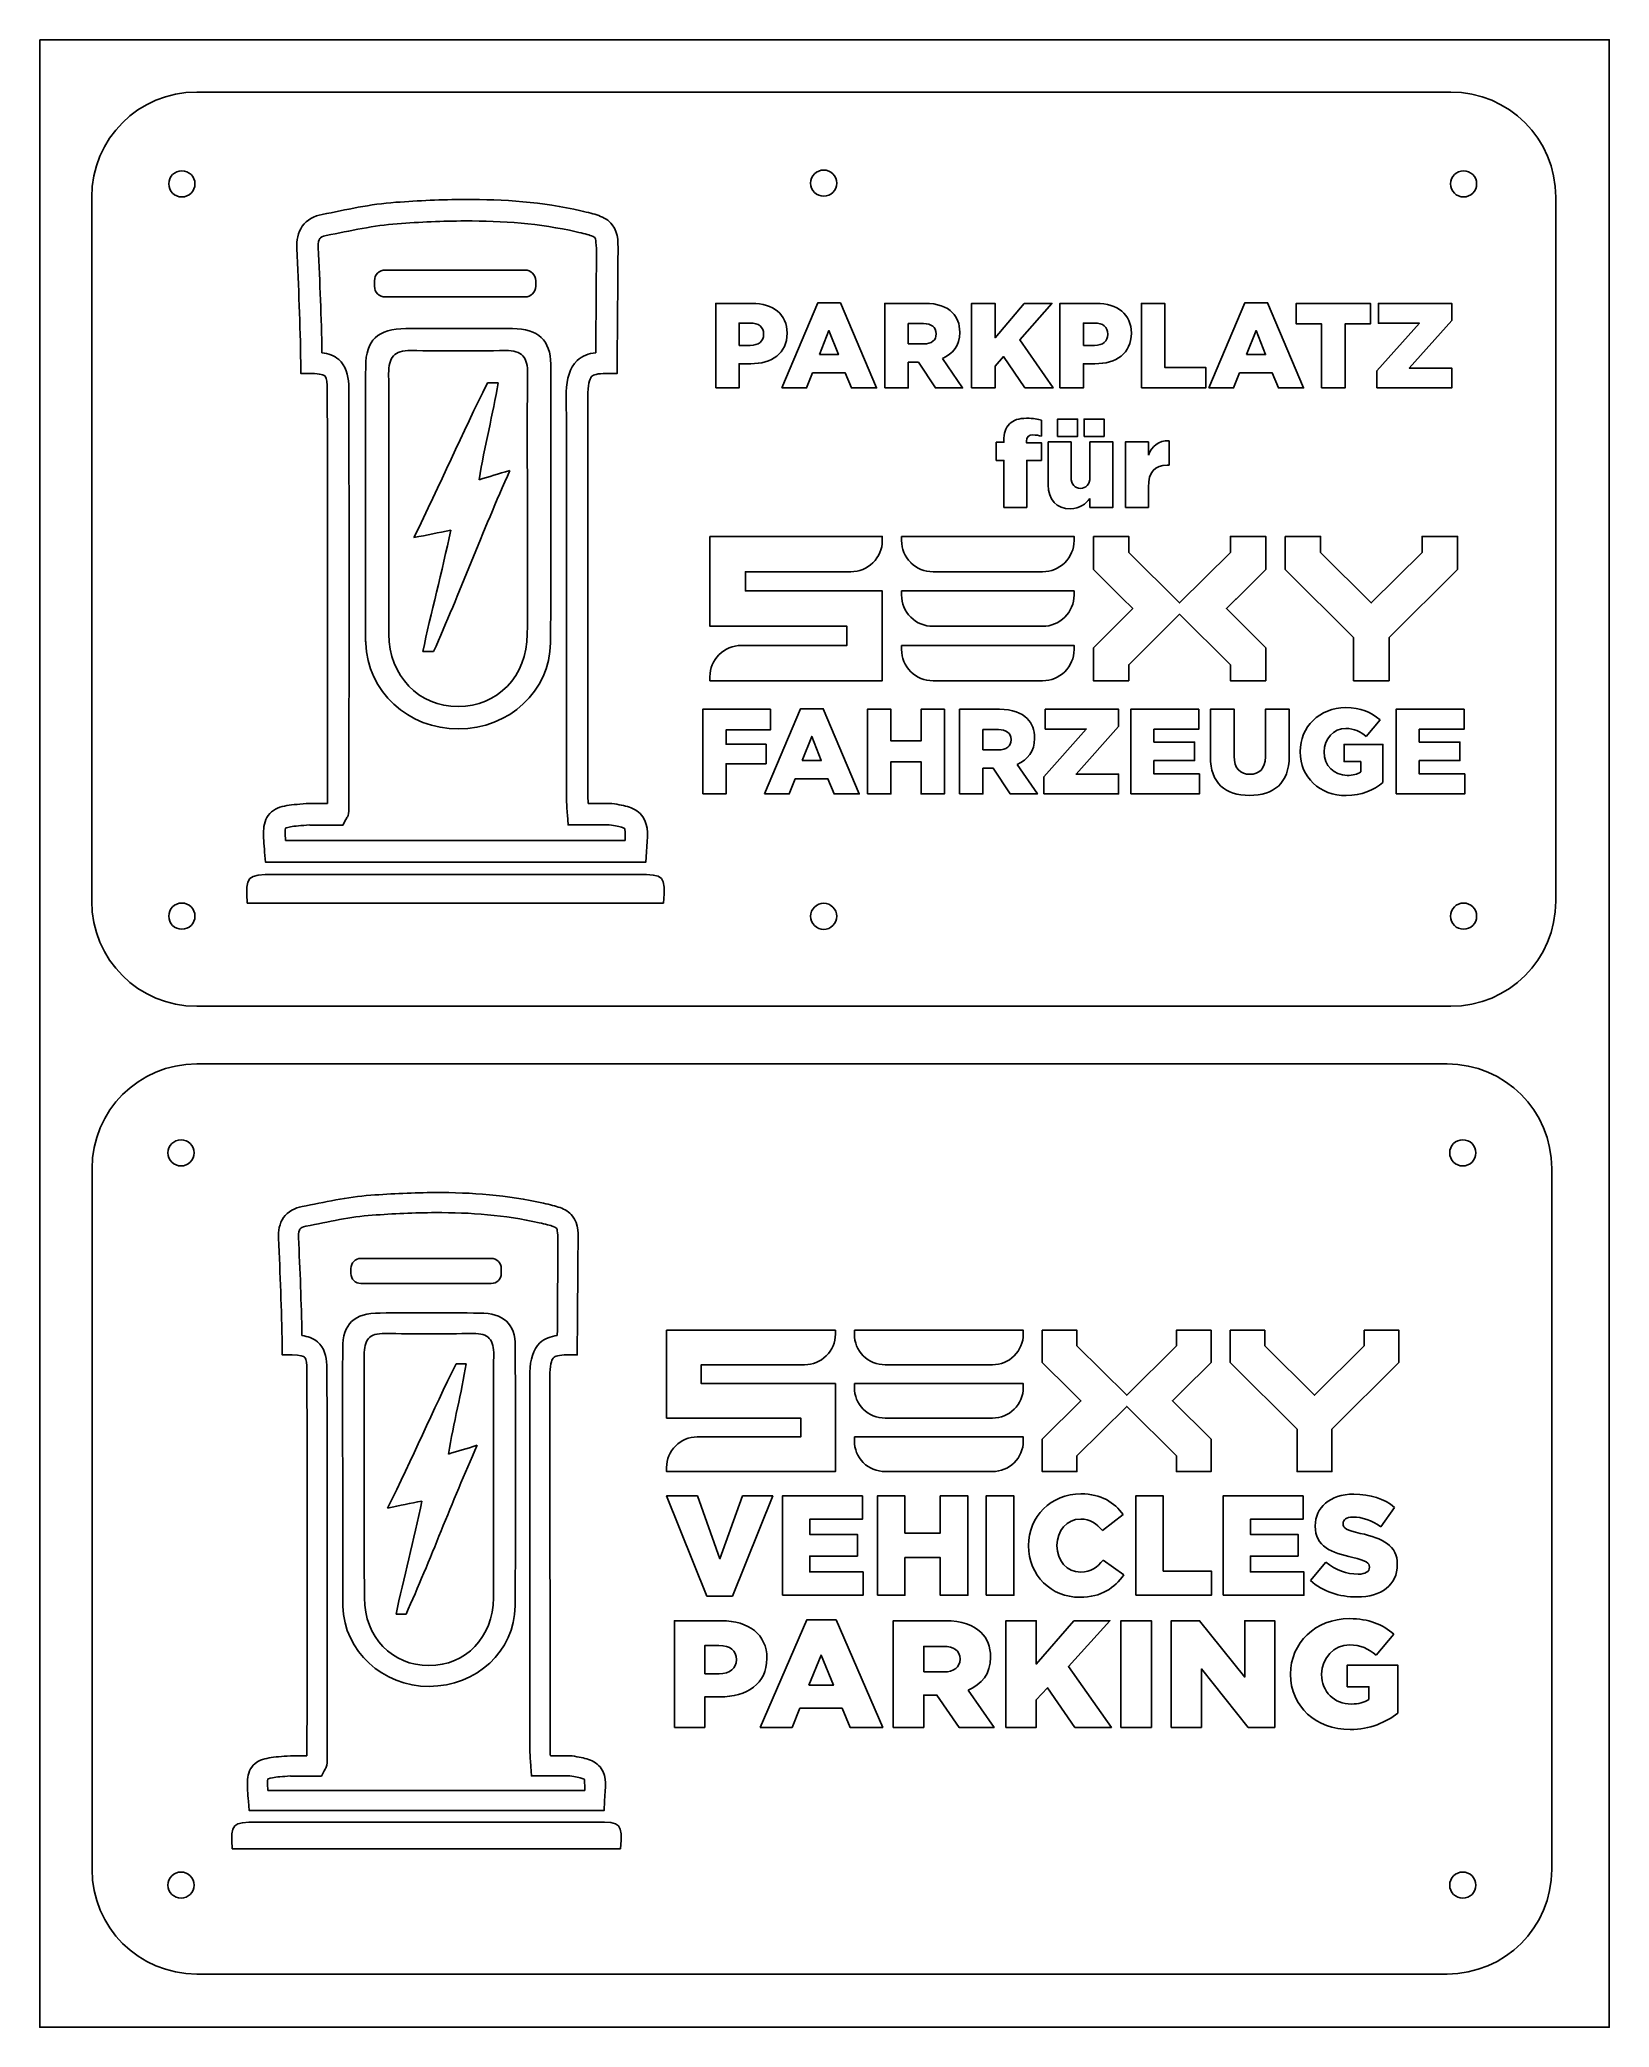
# Model space of a CAD drawing. Extents: x 0 to 300, y 0 to 380.
import ezdxf

# ---------------------------------------------------------------- set-up
doc = ezdxf.new("R2010")
doc.units = 0
doc.layers.add('Ebene_1', color=7, linetype='CONTINUOUS')

msp = doc.modelspace()

# ---------------------------------------------------------------- linework, layer by layer
at = {"layer": 'Ebene_1', "color": 7}
for points in [[(0, 379.99999), (300.00001, 379.99999), (300.00001, 0), (0, 0)], [(30.000052, 370.0007)], [(66.032741, 335.96219)], [(141.84867, 313.42732), (146.5623, 313.42732), (147.7176, 316.31557), (153.95622, 316.31557), (155.13463, 313.42732), (159.94067, 313.42732), (153.05509, 329.71705), (148.73426, 329.71705)], [(178.11752, 313.42732), (182.60008, 313.42732), (182.60008, 317.60951), (184.24061, 319.43488), (188.30726, 313.42732), (193.69096, 313.42732), (187.35992, 322.64662), (193.48301, 329.60152), (188.16863, 329.60152), (182.60008, 323.03942), (182.60008, 329.60152), (178.11752, 329.60152)], [(210.5652, 313.42732), (222.8807, 313.42732), (222.8807, 317.35534), (215.04777, 317.35534), (215.04777, 329.60152), (210.5652, 329.60152)], [(223.48687, 313.42732), (228.2005, 313.42732), (229.3558, 316.31557), (235.59442, 316.31557), (236.77282, 313.42732), (241.57887, 313.42732), (234.69328, 329.71705), (230.37246, 329.71705)], [(245.02347, 313.42732), (249.50603, 313.42732), (249.50603, 325.6735), (254.35829, 325.6735), (254.35829, 329.60152), (240.17121, 329.60152), (240.17121, 325.6735), (245.02347, 325.6735)], [(255.59193, 313.42732), (269.89455, 313.42732), (269.89455, 317.21671), (261.78434, 317.21671), (269.89455, 326.34358), (269.89455, 329.60152), (255.86921, 329.60152), (255.86921, 325.81214), (263.70214, 325.81214), (255.59193, 316.68527)], [(80.159815, 324.81007)], [(149.03464, 319.80458), (150.86002, 324.40267), (152.66228, 319.80458)], [(230.67284, 319.80458), (232.49821, 324.40267), (234.30048, 319.80458)], [(70.945409, 320.587782)], [(194.55599, 304.16105), (198.36848, 304.16105), (198.36848, 307.46521), (194.55599, 307.46521)], [(199.6162, 304.16105), (203.42869, 304.16105), (203.42869, 307.46521), (199.6162, 307.46521)], [(197.00523, 290.32056)], [(201.395592, 285.025401), (201.395592, 278.731441), (206.856953, 273.296744), (208.930517, 271.233315), (201.395592, 263.735188), (201.395592, 257.443221), (202.164912, 257.443221), (208.169208, 257.443221), (208.169208, 260.495502), (217.871862, 270.150761), (227.574505, 260.495502), (227.574505, 257.443221), (228.343825, 257.443221), (234.348132, 257.443221), (234.348132, 263.735188), (226.809196, 271.237302), (228.624309, 273.073455), (228.662365, 273.073455), (234.348121, 278.731441), (234.348121, 285.025401), (227.574495, 285.025401), (227.574495, 281.971126), (217.871851, 272.315868), (208.169198, 281.971126), (208.169198, 285.025401)], [(238.046468, 285.025401), (238.046468, 278.731441), (251.13493, 265.70691), (251.13493, 257.443221), (251.90425, 257.443221), (257.908557, 257.443221), (257.908557, 265.70691), (270.999008, 278.731441), (270.999008, 285.025401), (264.225392, 285.025401), (264.225392, 281.971126), (254.522738, 272.315868), (244.820095, 281.971126), (244.820095, 285.025401)], [(73.224134, 263.01948)], [(126.71225, 235.812441), (131.19482, 235.812441), (131.19482, 241.588942), (138.84291, 241.588942), (138.84291, 245.309008), (131.19482, 245.309008), (131.19482, 248.058622), (139.65162, 248.058622), (139.65162, 251.986642), (126.71225, 251.986642)], [(138.55083, 235.812441), (143.26446, 235.812441), (144.41976, 238.700692), (150.65838, 238.700692), (151.83678, 235.812441), (156.64283, 235.812441), (149.75724, 252.102172), (145.43642, 252.102172)], [(158.21223, 235.812441), (162.6948, 235.812441), (162.6948, 241.958638), (168.44819, 241.958638), (168.44819, 235.812441), (172.93075, 235.812441), (172.93075, 251.986642), (168.44819, 251.986642), (168.44819, 245.93287), (162.6948, 245.93287), (162.6948, 251.986642), (158.21223, 251.986642)], [(191.91162, 235.812441), (206.21423, 235.812441), (206.21423, 239.601826), (198.10403, 239.601826), (206.21423, 248.728696), (206.21423, 251.986642), (192.18889, 251.986642), (192.18889, 248.197258), (200.02182, 248.197258), (191.91162, 239.070388)], [(208.53097, 235.812441), (221.65517, 235.812441), (221.65517, 239.624932), (212.96732, 239.624932), (212.96732, 242.189698), (220.73093, 242.189698), (220.73093, 245.724916), (212.96732, 245.724916), (212.96732, 248.174152), (221.53964, 248.174152), (221.53964, 251.986642), (208.53097, 251.986642)], [(259.25586, 235.812441), (272.38007, 235.812441), (272.38007, 239.624932), (263.69222, 239.624932), (263.69222, 242.189698), (271.45583, 242.189698), (271.45583, 245.724916), (263.69222, 245.724916), (263.69222, 248.174152), (272.26454, 248.174152), (272.26454, 251.986642), (259.25586, 251.986642)], [(145.7368, 242.189698), (147.56217, 246.787792), (149.36444, 242.189698)], [(231.24345, 235.512063)], [(249.72391, 235.488957)], [(39.658871, 214.942146)], [(30, 184.17933)], [(61.39067, 146.99185)], [(74.566843, 136.590323)], [(191.61954, 133.27806), (191.61954, 127.11205), (196.96988, 121.78783), (199.00128, 119.76634), (191.61954, 112.42064), (191.61954, 106.25658), (192.37322, 106.25658), (198.25545, 106.25658), (198.25545, 109.24681), (207.76086, 118.7058), (217.26625, 109.24681), (217.26625, 106.25658), (218.01993, 106.25658), (223.90217, 106.25658), (223.90217, 112.42064), (216.5165, 119.77025), (218.29471, 121.56908), (218.33201, 121.56908), (223.90218, 127.11205), (223.90218, 133.27806), (217.26626, 133.27806), (217.26626, 130.28587), (207.76087, 120.82689), (198.25546, 130.28587), (198.25546, 133.27806)], [(227.52532, 133.27806), (227.52532, 127.11205), (240.3477, 114.35228), (240.3477, 106.25658), (241.10138, 106.25658), (246.98362, 106.25658), (246.98362, 114.35228), (259.80795, 127.11205), (259.80795, 133.27806), (253.17204, 133.27806), (253.17204, 130.28587), (243.66664, 120.82689), (234.16124, 130.28587), (234.16124, 133.27806)], [(65.972934, 132.652364)], [(127.52108, 82.45192), (132.40966, 82.45192), (140.12278, 101.59891), (134.33794, 101.59891), (130.01969, 89.56754), (125.70143, 101.59891), (119.80796, 101.59891)], [(141.96322, 82.58772), (157.38944, 82.58772), (157.38944, 87.06893), (147.17771, 87.06893), (147.17771, 90.08356), (156.30307, 90.08356), (156.30307, 94.23886), (147.17771, 94.23886), (147.17771, 97.1177), (157.25364, 97.1177), (157.25364, 101.59891), (141.96322, 101.59891)], [(160.10447, 82.58772), (165.37328, 82.58772), (165.37328, 89.81197), (172.13583, 89.81197), (172.13583, 82.58772), (177.40464, 82.58772), (177.40464, 101.59891), (172.13583, 101.59891), (172.13583, 94.48329), (165.37328, 94.48329), (165.37328, 101.59891), (160.10447, 101.59891)], [(180.90049, 82.58772), (186.19647, 82.58772), (186.19647, 101.59891), (180.90049, 101.59891)], [(209.48899, 82.58772), (223.96465, 82.58772), (223.96465, 87.20472), (214.75781, 87.20472), (214.75781, 101.59891), (209.48899, 101.59891)], [(226.19804, 82.58772), (241.62426, 82.58772), (241.62426, 87.06893), (231.41254, 87.06893), (231.41254, 90.08356), (240.53791, 90.08356), (240.53791, 94.23886), (231.41254, 94.23886), (231.41254, 97.1177), (241.48847, 97.1177), (241.48847, 101.59891), (226.19804, 101.59891)], [(198.80284, 82.2075)], [(251.80797, 82.2618)], [(68.09821, 78.960713)], [(137.685726, 57.33754), (143.791377, 57.33754), (145.287862, 60.977498), (153.368881, 60.977498), (154.895303, 57.33754), (161.120675, 57.33754), (152.20163, 77.866995), (146.604771, 77.866995)], [(184.66553, 57.33754), (190.471893, 57.33754), (190.471893, 62.608206), (192.5969, 64.908674), (197.864525, 57.33754), (204.838149, 57.33754), (196.637409, 68.956331), (204.568779, 77.721396), (197.684949, 77.721396), (190.471893, 69.451364), (190.471893, 77.721396), (184.66553, 77.721396)], [(206.647952, 57.33754), (212.484243, 57.33754), (212.484243, 77.721396), (206.647952, 77.721396)], [(216.290461, 57.33754), (222.036969, 57.33754), (222.036969, 68.519534), (230.985951, 57.33754), (236.074, 57.33754), (236.074, 77.721396), (230.327492, 77.721396), (230.327492, 66.947062), (221.707744, 77.721396), (216.290461, 77.721396)], [(146.993861, 65.374589), (149.358309, 71.169436), (151.692819, 65.374589)], [(250.474857, 56.92987)], [(36.792634, 34.121645)]]:
    msp.add_lwpolyline(points, close=True, dxfattribs=at)
for points in [[(30.000052, 370.0007), (269.7107, 370.0007)], [(9.940582, 215.296725), (9.940582, 349.90928)], [(289.77018, 349.90928), (289.77018, 215.296725)], [(81.277768, 349.4674), (81.277692, 349.46652)], [(81.296179, 345.35719), (81.296082, 345.35733)], [(66.032741, 335.96219), (92.744182, 335.96219)], [(63.978016, 332.8801), (63.978016, 333.90746)], [(92.744182, 330.82537), (66.032741, 330.82537)], [(94.798908, 333.90746), (94.798908, 332.8801)], [(136.12958, 329.6015), (129.19778, 329.6015), (129.19778, 313.42732)], [(169.15815, 329.60151), (161.51007, 329.60151), (161.51008, 313.42732)], [(201.92753, 329.6015), (194.99573, 329.6015), (194.99573, 313.42732)], [(133.68034, 321.56063), (133.68034, 325.83524), (135.78299, 325.83524)], [(138.37086, 323.70949), (138.37086, 323.66329)], [(142.85342, 323.87123), (142.85342, 323.91743)], [(165.99264, 321.83791), (165.99264, 325.71971), (168.9271, 325.71971)], [(171.35323, 323.80192), (171.35323, 323.75572)], [(175.85889, 324.03298), (175.85889, 324.07918)], [(199.47829, 321.56063), (199.47829, 325.83524), (201.58094, 325.83524)], [(204.16881, 323.70949), (204.16881, 323.66329)], [(208.65138, 323.87123), (208.65138, 323.91743)], [(135.80609, 321.56064), (133.68034, 321.56063)], [(168.95021, 321.83793), (165.99264, 321.83791)], [(201.60405, 321.56064), (199.47829, 321.56063)], [(49.887803, 318.21589), (49.913203, 316.18715), (51.942433, 316.18715)], [(108.31131, 316.18757), (110.35696, 316.18157), (110.37236, 318.22769)], [(129.19778, 313.42732), (133.68034, 313.42732), (133.68034, 318.04852), (135.89852, 318.04852)], [(161.51008, 313.42732), (165.99264, 313.42732), (165.99264, 318.32579), (167.91044, 318.32579), (167.95664, 318.32579), (171.21459, 313.42732), (176.39033, 313.42732), (172.53163, 319.06519)], [(194.99573, 313.42732), (199.47829, 313.42732), (199.47829, 318.04852), (201.69647, 318.04852)], [(59.050861, 314.00162), (59.050861, 314.04042), (59.048761, 314.07922)], [(100.64885, 312.67131), (100.64685, 312.62301), (100.64685, 312.57471)], [(191.47603, 304.18416), (191.47603, 307.28036)], [(184.29007, 303.30613), (184.29007, 303.02886), (182.83439, 303.02886), (182.83439, 299.58607), (184.29007, 299.58607), (184.29007, 290.59783)], [(184.29007, 290.59783), (188.6571, 290.59783), (188.6571, 299.58607), (191.45293, 299.58607), (191.45293, 302.95954), (188.58778, 302.95954), (188.58778, 303.25992)], [(197.14386, 296.32812), (197.14386, 303.09818), (192.75372, 303.09818), (192.75372, 294.91865)], [(200.7484, 292.30768), (200.7484, 290.59783), (205.13854, 290.59783), (205.13854, 303.09818), (200.7484, 303.09818), (200.7484, 296.32812)], [(211.90318, 300.57962), (211.90318, 303.09818), (207.51304, 303.09818), (207.51304, 290.59783)], [(215.48461, 298.68493), (215.85431, 298.68493), (215.85431, 303.30613)], [(207.51304, 290.59783), (211.90318, 290.59783), (211.90318, 294.47964)], [(128.093818, 285.025401), (128.093818, 267.864041), (154.272731, 267.864041), (154.272731, 264.18376), (134.100125, 264.18376)], [(161.048358, 284.259838), (161.048358, 285.025401), (128.093818, 285.025401)], [(197.69744, 284.259852), (197.69744, 285.025414), (164.744705, 285.025401)], [(164.744705, 285.025401), (164.744705, 284.259838)], [(128.093818, 258.208783), (128.093818, 257.443221), (128.863138, 257.443221), (161.048358, 257.443221), (161.048358, 274.60458), (134.869445, 274.60458), (134.869445, 278.282869), (155.042051, 278.282869)], [(166.475675, 280.021334), (166.479778, 280.017353), (166.483881, 280.013372)], [(170.749196, 278.282883), (191.693133, 278.282883)], [(164.744705, 274.60458), (164.744705, 273.839018)], [(197.69744, 273.838976), (197.69744, 274.604538), (164.744705, 274.60458)], [(166.475675, 269.600513), (166.479778, 269.596532), (166.483881, 269.59449)], [(170.749196, 267.864), (191.693133, 267.864)], [(164.744705, 264.18376), (164.744705, 263.418197)], [(197.69744, 263.418156), (197.69744, 264.183718), (164.744705, 264.18376)], [(166.475675, 259.179692), (166.479778, 259.177651), (166.483881, 259.17367)], [(170.749196, 257.443179), (191.693133, 257.443179)], [(183.46059, 251.98664), (175.8125, 251.98664), (175.81251, 235.812441)], [(228.30898, 242.998408), (228.30898, 251.986642), (223.7571, 251.986642), (223.7571, 242.905984)], [(238.82221, 243.021514), (238.82221, 251.986642), (234.27033, 251.986642), (234.27033, 242.882878)], [(180.29507, 244.223026), (180.29507, 248.104834), (183.22954, 248.104834)], [(253.55951, 246.78779), (256.19359, 249.953312)], [(183.25264, 244.223028), (180.29507, 244.223026)], [(185.65567, 246.187036), (185.65567, 246.140826)], [(190.16133, 246.418096), (190.16133, 246.464306)], [(240.92053, 243.89954), (240.92053, 243.85333)], [(245.51862, 243.830224), (245.51862, 243.876434)], [(256.74814, 237.984406), (256.74814, 245.262796), (249.30801, 245.262796), (249.30801, 241.981744), (252.49663, 241.981744), (252.49663, 240.017734)], [(175.81251, 235.812441), (180.29507, 235.812441), (180.29507, 240.710914), (182.21287, 240.710914), (182.25907, 240.710914), (185.51702, 235.812441), (190.69276, 235.812441), (186.83406, 241.450306)], [(54.972322, 233.997905), (51.670843, 233.997905), (51.601243, 233.993905)], [(100.67715, 235.100925), (100.67715, 235.100405)], [(100.86168, 231.820315), (100.97707, 229.888555), (105.99445, 229.888555), (106.09285, 229.888555), (108.84027, 229.888555)], [(109.35073, 233.974505), (109.19456, 233.998305), (106.09301, 233.998305), (105.99461, 233.998305), (104.85118, 233.998305)], [(51.602851, 229.866675), (51.602851, 229.838875), (53.657452, 229.838345)], [(56.693331, 229.838345), (57.933253, 229.838345), (58.511183, 230.935025)], [(42.975033, 224.677345), (43.127224, 222.787885), (115.86713, 222.787885), (115.98152, 224.721615)], [(111.90703, 226.896445), (46.971841, 226.896445)], [(269.7107, 195.205315), (30.000052, 195.205315)], [(30, 184.17933), (268.99996, 184.17933)], [(10, 30.1793), (10, 164.17933)], [(289, 164.17933), (289, 30.1793)], [(75.60915, 159.58695), (75.60902, 159.5868)], [(75.62603, 155.75429), (75.62622, 155.75434)], [(59.47432, 144.11731), (59.47432, 145.07549)], [(61.39067, 146.99185), (86.30332, 146.99185)], [(88.21968, 145.07549), (88.21968, 144.11731)], [(86.30332, 142.20096), (61.39067, 142.20096)], [(119.80796, 133.27806), (119.80796, 116.46556), (145.45466, 116.46556), (145.45466, 112.86009), (125.69216, 112.86009)], [(152.09255, 132.52806), (152.09255, 133.27806), (119.80796, 133.27806)], [(155.71375, 133.27806), (155.71375, 132.52806)], [(187.99653, 132.52787), (187.99653, 133.27787), (155.71375, 133.27806)], [(46.33298, 130.44065), (46.35668, 128.54853), (48.24925, 128.54853)], [(100.82217, 128.54864), (102.73006, 128.54264), (102.74446, 130.45099)], [(54.87879, 126.51023), (54.87879, 126.54643), (54.87679, 126.58263)], [(119.80796, 107.00658), (119.80796, 106.25658), (120.56164, 106.25658), (152.09255, 106.25658), (152.09255, 123.06908), (126.44584, 123.06908), (126.44584, 126.67259), (146.20834, 126.67259)], [(157.40953, 128.37572), (157.41353, 128.37172), (157.41753, 128.36772)], [(161.59613, 126.67241), (182.11429, 126.67241)], [(93.67575, 125.26945), (93.67375, 125.22445), (93.67375, 125.17945)], [(155.71375, 123.06908), (155.71375, 122.31908)], [(187.99653, 122.31894), (187.99653, 123.06894), (155.71375, 123.06908)], [(157.40953, 118.16673), (157.41353, 118.16273), (157.41753, 118.16073)], [(161.59613, 116.46542), (182.11429, 116.46542)], [(155.71375, 112.86009), (155.71375, 112.11009)], [(187.99653, 112.10995), (187.99653, 112.85995), (155.71375, 112.86009)], [(157.40953, 107.95775), (157.41353, 107.95575), (157.41753, 107.95175)], [(161.59613, 106.25644), (182.11429, 106.25644)], [(256.3435, 95.67824), (258.97791, 99.399)], [(203.12109, 94.94497), (207.08628, 98.01392)], [(243.79612, 95.84119), (243.79612, 95.78689)], [(249.11925, 96.27575), (249.11925, 96.33005)], [(188.9985, 92.09329), (188.9985, 92.03899)], [(194.43027, 92.09331), (194.43027, 92.14761)], [(207.22208, 86.49859), (203.25689, 89.32311)], [(245.83303, 88.91572), (242.89988, 85.41223)], [(254.1708, 87.9923), (254.1708, 87.938)], [(259.49393, 88.45403), (259.49393, 88.50833)], [(130.277655, 77.721356), (121.298745, 77.721356), (121.298745, 57.33754)], [(173.060244, 77.721356), (163.153516, 77.721356), (163.153556, 57.33754)], [(127.105109, 67.587704), (127.105109, 72.974871), (129.828709, 72.974871)], [(168.95992, 67.937137), (168.95992, 72.829271), (172.760988, 72.829271)], [(255.443185, 71.169396), (258.855172, 75.158818)], [(133.180831, 70.295841), (133.180831, 70.237645)], [(138.987195, 70.499686), (138.987195, 70.557882)], [(175.903606, 70.412322), (175.903606, 70.354126)], [(181.739857, 70.703521), (181.739857, 70.761717)], [(259.573487, 60.074786), (259.573487, 69.247529), (249.936128, 69.247529), (249.936128, 65.112519), (254.066421, 65.112519), (254.066421, 62.637334)], [(129.858637, 67.587743), (127.105109, 67.587704)], [(172.790925, 67.937177), (168.95992, 67.937137)], [(239.071643, 67.529419), (239.071643, 67.471222)], [(245.027656, 67.442104), (245.027656, 67.500301)], [(121.298745, 57.33754), (127.105109, 57.33754), (127.105109, 63.161485), (129.978358, 63.161485)], [(163.153556, 57.33754), (168.95992, 57.33754), (168.95992, 63.510928), (171.444089, 63.510928), (171.503904, 63.510928), (175.723989, 57.33754), (182.428244, 57.33754), (177.429988, 64.442759)], [(51.07511, 51.89404), (47.99597, 51.89404), (47.93107, 51.89004)], [(93.70205, 52.92288), (93.70205, 52.92241)], [(93.87414, 49.8632), (93.98176, 48.06154), (98.66125, 48.06154), (98.75305, 48.06154), (101.31545, 48.06154)], [(101.79161, 51.87195), (101.64595, 51.89415), (98.75327, 51.89415), (98.66147, 51.89415), (97.59504, 51.89415)], [(47.93235, 48.04113), (47.93235, 48.01513), (49.84859, 48.01465)], [(52.68003, 48.01465), (53.83645, 48.01465), (54.37547, 49.03747)], [(39.88576, 43.2009), (40.0277, 41.4386), (107.86919, 41.4386), (107.97588, 43.2422)], [(104.17566, 45.27092), (43.61323, 45.27092)], [(268.99996, 10.1793), (30, 10.1793)]]:
    msp.add_lwpolyline(points, dxfattribs=at)
for points in [[(9.940582, 349.90928), (9.940582, 361.03992), (18.887112, 370.0007), (30.000052, 370.0007)], [(269.7107, 370.0007), (280.82364, 370.0007), (289.77018, 361.03992), (289.77018, 349.90928)], [(24.658998, 352.442), (24.658998, 353.822712), (25.778286, 354.942), (27.158998, 354.942)], [(27.158998, 354.942), (27.822039, 354.942), (28.457924, 354.678608), (28.926765, 354.209767)], [(28.926765, 354.209767), (29.395606, 353.740926), (29.658998, 353.105041), (29.658998, 352.442)], [(147.35538, 352.58785), (147.35538, 353.250891), (147.618772, 353.886776), (148.087613, 354.355617)], [(148.087613, 354.355617), (148.556454, 354.824458), (149.192339, 355.08785), (149.85538, 355.08785)], [(149.85538, 355.08785), (150.518421, 355.08785), (151.154306, 354.824458), (151.623147, 354.355617)], [(151.623147, 354.355617), (152.091988, 353.886776), (152.35538, 353.250891), (152.35538, 352.58785)], [(269.659002, 352.442), (269.659002, 353.105041), (269.922394, 353.740926), (270.391235, 354.209767)], [(270.391235, 354.209767), (270.860076, 354.678608), (271.495961, 354.942), (272.159002, 354.942)], [(272.159002, 354.942), (272.822043, 354.942), (273.457928, 354.678608), (273.926769, 354.209767)], [(273.926769, 354.209767), (274.39561, 353.740926), (274.659002, 353.105041), (274.659002, 352.442)], [(25.391231, 350.674233), (24.92239, 351.143074), (24.658998, 351.778959), (24.658998, 352.442)], [(27.158998, 349.942), (26.495957, 349.942), (25.860072, 350.205392), (25.391231, 350.674233)], [(28.926765, 350.674233), (28.457924, 350.205392), (27.822039, 349.942), (27.158998, 349.942)], [(29.658998, 352.442), (29.658998, 351.778959), (29.395606, 351.143074), (28.926765, 350.674233)], [(148.087613, 350.820083), (147.618772, 351.288924), (147.35538, 351.924809), (147.35538, 352.58785)], [(149.85538, 350.08785), (149.192339, 350.08785), (148.556454, 350.351242), (148.087613, 350.820083)], [(151.623147, 350.820083), (151.154306, 350.351242), (150.518421, 350.08785), (149.85538, 350.08785)], [(152.35538, 352.58785), (152.35538, 351.924809), (152.091988, 351.288924), (151.623147, 350.820083)], [(270.391235, 350.674233), (269.922394, 351.143074), (269.659002, 351.778959), (269.659002, 352.442)], [(272.159002, 349.942), (271.495961, 349.942), (270.860076, 350.205392), (270.391235, 350.674233)], [(273.926769, 350.674233), (273.457928, 350.205392), (272.822043, 349.942), (272.159002, 349.942)], [(274.659002, 352.442), (274.659002, 351.778959), (274.39561, 351.143074), (273.926769, 350.674233)], [(53.988543, 346.60769), (52.468541, 346.32043), (51.056614, 345.57541), (50.187222, 344.34669)], [(68.044433, 348.92142), (63.178994, 348.58658), (58.511643, 347.46251), (53.988543, 346.60769)], [(81.277692, 349.46652), (76.850792, 349.44642), (72.436481, 349.22366), (68.044433, 348.92142)], [(103.45405, 347.29096), (96.071397, 348.97134), (88.656047, 349.50105), (81.277768, 349.4674)], [(106.85302, 346.37632), (105.89398, 346.7298), (104.82193, 346.97961), (103.45405, 347.29096)], [(109.40698, 344.64349), (108.74345, 345.50764), (107.81205, 346.02283), (106.85302, 346.37632)], [(50.187222, 344.34669), (49.317822, 343.11798), (49.066182, 341.62495), (49.135302, 340.09029)], [(53.54199, 341.97316), (53.71049, 342.2113), (53.945869, 342.41723), (54.75157, 342.56949)], [(54.75157, 342.56949), (59.404469, 343.44883), (63.9192, 344.51823), (68.326521, 344.82153)], [(68.326521, 344.82153), (72.66827, 345.12032), (76.994901, 345.33759), (81.296179, 345.35719)], [(81.296082, 345.35733), (88.464771, 345.39003), (95.557862, 344.87296), (102.54182, 343.28333)], [(102.54182, 343.28333), (103.88136, 342.97844), (104.85136, 342.73322), (105.43148, 342.5194)], [(105.43148, 342.5194), (106.01159, 342.30557), (106.11601, 342.18117), (106.14767, 342.1399)], [(106.14767, 342.1399), (106.21107, 342.0574), (106.43106, 341.05187), (106.41128, 338.32118)], [(110.52056, 338.2922), (110.54046, 341.04664), (110.734, 342.91523), (109.40698, 344.64349)], [(49.135302, 340.09029), (49.464573, 332.78004), (49.795993, 325.48596), (49.887803, 318.21589)], [(53.24059, 340.27467), (53.19689, 341.24499), (53.373491, 341.73501), (53.54199, 341.97316)], [(53.94734, 320.15596), (53.826219, 326.88208), (53.541599, 333.59175), (53.24059, 340.27467)], [(106.41128, 338.32118), (106.36758, 332.26837), (106.32148, 326.2151), (106.27649, 320.16155)], [(110.37236, 318.22769), (110.42176, 324.91551), (110.47236, 331.60352), (110.52056, 338.2922)], [(63.978016, 333.90746), (63.978016, 335.04578), (64.894423, 335.96219), (66.032741, 335.96219)], [(92.744182, 335.96219), (93.8825, 335.96219), (94.798908, 335.04578), (94.798908, 333.90746)], [(66.032741, 330.82537), (64.894423, 330.82537), (63.978016, 331.74178), (63.978016, 332.8801)], [(94.798908, 332.8801), (94.798908, 331.74178), (93.8825, 330.82537), (92.744182, 330.82537)], [(142.85342, 323.91743), (142.85342, 327.49886), (140.21934, 329.6015), (136.12958, 329.6015)], [(174.42632, 327.84546), (173.34034, 328.95454), (171.63049, 329.60151), (169.15815, 329.60151)], [(175.85889, 324.07918), (175.85889, 325.67349), (175.37367, 326.92122), (174.42632, 327.84546)], [(208.65138, 323.91743), (208.65138, 327.49886), (206.01729, 329.6015), (201.92753, 329.6015)], [(69.960587, 324.773969), (64.604288, 324.739521), (62.321825, 322.587288), (62.299647, 317.537749)], [(80.159777, 324.81007), (76.759979, 324.809526), (73.360211, 324.795799), (69.960587, 324.773969)], [(90.359008, 324.768127), (86.959523, 324.798115), (83.559611, 324.810605), (80.159815, 324.81007)], [(97.662651, 317.969907), (97.651289, 322.558741), (95.27624, 324.724739), (90.359008, 324.768127)], [(135.78299, 325.83524), (137.40041, 325.83524), (138.37086, 325.09585), (138.37086, 323.70949)], [(138.37086, 323.66329), (138.37086, 322.39246), (137.40041, 321.56064), (135.80609, 321.56064)], [(135.89852, 318.04852), (139.91896, 318.04852), (142.85342, 320.05874), (142.85342, 323.87123)], [(168.9271, 325.71971), (170.42899, 325.71971), (171.35323, 325.07275), (171.35323, 323.80192)], [(171.35323, 323.75572), (171.35323, 322.57732), (170.4752, 321.83793), (168.95021, 321.83793)], [(172.53163, 319.06519), (174.54185, 319.92011), (175.85889, 321.56063), (175.85889, 324.03298)], [(201.58094, 325.83524), (203.19836, 325.83524), (204.16881, 325.09585), (204.16881, 323.70949)], [(204.16881, 323.66329), (204.16881, 322.39246), (203.19836, 321.56064), (201.60405, 321.56064)], [(201.69647, 318.04852), (205.71691, 318.04852), (208.65138, 320.05874), (208.65138, 323.87123)], [(57.145359, 318.86132), (56.241, 319.63372), (55.156708, 319.98824), (53.94734, 320.15596)], [(66.687559, 316.120757), (66.680138, 317.68695), (66.945143, 318.818265), (67.595936, 319.544557)], [(67.595936, 319.544557), (68.246728, 320.270848), (69.301235, 320.622132), (70.945409, 320.587782)], [(70.945414, 320.587793), (76.954612, 320.462214), (82.970302, 320.463733), (88.979682, 320.587249)], [(88.979682, 320.587249), (90.620948, 320.620974), (91.684758, 320.270299), (92.341365, 319.544557)], [(92.341365, 319.544557), (92.997966, 318.818814), (93.265948, 317.689271), (93.246024, 316.122349)], [(106.27649, 320.16155), (104.94715, 319.98622), (103.72237, 319.58771), (102.72484, 318.65059)], [(51.942433, 316.18715), (53.595762, 316.18715), (54.290444, 315.89503), (54.475993, 315.73655)], [(54.475993, 315.73655), (54.660583, 315.57889), (54.883171, 315.2264), (54.941022, 313.91869)], [(59.048761, 314.07922), (58.970961, 315.90684), (58.52515, 317.6829), (57.145359, 318.86132)], [(62.299647, 317.537749), (62.260594, 308.724795), (62.288856, 299.911968), (62.291166, 291.099286)], [(66.739058, 266.357575), (66.691693, 282.944713), (66.765996, 299.532477), (66.687559, 316.120757)], [(93.246024, 316.122349), (93.139303, 307.707757), (93.209901, 299.291778), (93.209393, 290.87843)], [(97.629203, 264.720795), (97.768262, 282.469785), (97.706971, 300.220134), (97.662651, 317.969907)], [(102.72484, 318.65059), (101.23088, 317.2471), (100.76433, 315.20653), (100.64885, 312.67131)], [(104.75618, 312.50709), (104.85398, 314.58914), (105.2498, 315.38463), (105.53853, 315.65589)], [(105.53853, 315.65589), (105.82847, 315.92826), (106.55281, 316.19293), (108.31131, 316.18757)], [(54.941022, 313.91869), (55.066623, 287.28447), (55.004522, 260.643835), (54.972322, 233.997905)], [(59.080661, 232.537015), (59.112261, 259.686265), (59.179261, 286.84122), (59.050861, 314.00162)], [(85.552469, 314.387551), (80.760248, 304.779173), (76.575559, 294.970888), (71.504244, 284.802794)], [(83.962897, 295.86674), (84.998296, 302.245672), (86.652517, 308.505437), (87.607193, 314.387551)], [(87.607193, 314.387551), (86.579831, 314.387551), (86.579831, 314.387551), (85.552469, 314.387551)], [(100.64685, 312.57471), (100.68375, 286.75239), (100.66725, 260.927745), (100.67715, 235.100925)], [(104.78648, 235.102945), (104.77648, 260.902265), (104.79248, 286.7038), (104.75618, 312.50709)], [(185.35294, 306.54097), (184.61355, 305.80158), (184.29007, 304.7387), (184.29007, 303.30613)], [(188.61089, 307.62695), (187.1321, 307.62695), (186.11544, 307.30347), (185.35294, 306.54097)], [(188.58778, 303.25992), (188.58778, 304.06863), (189.0268, 304.43833), (189.83551, 304.43833)], [(191.47603, 307.28036), (190.78285, 307.48832), (189.95104, 307.62695), (188.61089, 307.62695)], [(189.83551, 304.43833), (190.45937, 304.43833), (190.9677, 304.34593), (191.47603, 304.18416)], [(215.85431, 303.30613), (213.77477, 303.39853), (212.61947, 302.28947), (211.90318, 300.57962)], [(75.278855, 263.01948), (80.27454, 274.213807), (84.610467, 285.887849), (89.865129, 297.661754)], [(89.865129, 297.661754), (87.565402, 296.96249), (85.948897, 296.470765), (83.962897, 295.86674)], [(211.90318, 294.47964), (211.90318, 297.36789), (213.19712, 298.68493), (215.48461, 298.68493)], [(192.75372, 294.91865), (192.75372, 292.07662), (194.34804, 290.32056), (197.00523, 290.32056)], [(198.92302, 294.22547), (197.86015, 294.22547), (197.14386, 294.96487), (197.14386, 296.32812)], [(200.7484, 296.32812), (200.7484, 294.96487), (199.96279, 294.22547), (198.92302, 294.22547)], [(62.291166, 291.099286), (62.291166, 282.53456), (62.291188, 273.970378), (62.29171, 265.405652)], [(93.209393, 290.87843), (93.208849, 282.704286), (93.251387, 274.531067), (93.196644, 266.358635)], [(197.00523, 290.32056), (198.78439, 290.32056), (199.93969, 291.26791), (200.7484, 292.30768)], [(71.504244, 284.802794), (74.130174, 285.333225), (76.136036, 285.73837), (78.545006, 286.225003)], [(78.545006, 286.225003), (76.917551, 278.330915), (74.722737, 270.289172), (73.224134, 263.01948)], [(159.261289, 280.007378), (160.431569, 281.14129), (161.048358, 282.614892), (161.048358, 284.259838)], [(164.744705, 284.259838), (164.744705, 282.643457), (165.341984, 281.179977), (166.475675, 280.021334)], [(195.910371, 280.007392), (197.08064, 281.141303), (197.69744, 282.614908), (197.69744, 284.259852)], [(155.042051, 278.282869), (156.642545, 278.282869), (158.09938, 278.881567), (159.261289, 280.007378)], [(166.483881, 280.013372), (167.625182, 278.877648), (169.100933, 278.282883), (170.749196, 278.282883)], [(191.693133, 278.282883), (193.293626, 278.282883), (194.748451, 278.881581), (195.910371, 280.007392)], [(164.744705, 273.839018), (164.744705, 272.222637), (165.341984, 270.759157), (166.475675, 269.600513)], [(195.910371, 269.586515), (197.08064, 270.720428), (197.69744, 272.194031), (197.69744, 273.838976)], [(79.963869, 252.495677), (72.430844, 252.495677), (66.762057, 258.356066), (66.739058, 266.357575)], [(93.196644, 266.358635), (93.14306, 258.355142), (87.49403, 252.4944), (79.963869, 252.495677)], [(166.483881, 269.59449), (167.625182, 268.458765), (169.100933, 267.864), (170.749196, 267.864)], [(191.693133, 267.864), (193.293626, 267.864), (194.748451, 268.460704), (195.910371, 269.586515)], [(62.29171, 265.405652), (62.29171, 265.157424), (62.293069, 264.908244), (62.302338, 264.66026)], [(62.302338, 264.66026), (62.644723, 255.403419), (70.408184, 248.21061), (80.032398, 248.231975)], [(73.224134, 263.01948), (74.251493, 263.01948), (74.251493, 263.01948), (75.278855, 263.01948)], [(80.032398, 248.231975), (89.697055, 248.253449), (97.556624, 255.430329), (97.629203, 264.720795)], [(129.832799, 262.413397), (128.693949, 261.280109), (128.093818, 259.825167), (128.093818, 258.208783)], [(134.100125, 264.18376), (132.470972, 264.18376), (130.995508, 263.570418), (129.832799, 262.413397)], [(164.744705, 263.418197), (164.744705, 261.801815), (165.341984, 260.338336), (166.475675, 259.179692)], [(195.910371, 259.165695), (197.08064, 260.299607), (197.69744, 261.773211), (197.69744, 263.418156)], [(166.483881, 259.17367), (167.625182, 258.037945), (169.100933, 257.443179), (170.749196, 257.443179)], [(191.693133, 257.443179), (193.293626, 257.443179), (194.748451, 258.039884), (195.910371, 259.165695)], [(188.72875, 250.230584), (187.64277, 251.339672), (185.93293, 251.98664), (183.46059, 251.98664)], [(249.63149, 252.310124), (244.61749, 252.310124), (240.92053, 248.613164), (240.92053, 243.89954)], [(256.19359, 249.953312), (254.48375, 251.432096), (252.47353, 252.310124), (249.63149, 252.310124)], [(183.22954, 248.104834), (184.73143, 248.104834), (185.65567, 247.457866), (185.65567, 246.187036)], [(190.16133, 246.464306), (190.16133, 248.05862), (189.6761, 249.306344), (188.72875, 250.230584)], [(245.51862, 243.876434), (245.51862, 246.348776), (247.32089, 248.312786), (249.6546, 248.312786)], [(249.6546, 248.312786), (251.24891, 248.312786), (252.40421, 247.758242), (253.55951, 246.78779)], [(185.65567, 246.140826), (185.65567, 244.96242), (184.77764, 244.223028), (183.25264, 244.223028)], [(186.83406, 241.450306), (188.84428, 242.305228), (190.16133, 243.945754), (190.16133, 246.418096)], [(240.92053, 243.85333), (240.92053, 238.954858), (244.68681, 235.488957), (249.72391, 235.488957)], [(249.90876, 239.34766), (247.344, 239.34766), (245.51862, 241.219246), (245.51862, 243.830224)], [(223.7571, 242.905984), (223.7571, 237.84577), (226.64535, 235.512063), (231.24345, 235.512063)], [(231.28966, 239.555614), (229.48739, 239.555614), (228.30898, 240.664702), (228.30898, 242.998408)], [(231.24345, 235.512063), (235.84154, 235.512063), (238.82221, 237.799558), (238.82221, 243.021514)], [(234.27033, 242.882878), (234.27033, 240.61849), (233.09193, 239.555614), (231.28966, 239.555614)], [(252.49663, 240.017734), (251.82656, 239.57872), (250.99474, 239.34766), (249.90876, 239.34766)], [(249.72391, 235.488957), (252.65838, 235.488957), (255.03829, 236.574939), (256.74814, 237.984406)], [(43.970242, 232.060165), (43.084055, 231.113715), (42.828584, 229.876975), (42.779564, 228.723375)], [(47.205572, 233.567175), (46.010315, 233.355445), (44.856432, 233.006625), (43.970242, 232.060165)], [(51.601243, 233.993905), (49.787964, 233.870295), (48.400833, 233.778905), (47.205572, 233.567175)], [(58.722072, 231.306555), (58.801372, 231.442875), (59.080661, 231.808745), (59.080661, 232.537015)], [(100.67715, 235.100405), (100.67768, 233.901055), (100.80218, 232.814795), (100.86168, 231.820315)], [(104.85118, 233.998305), (104.82948, 234.354465), (104.78668, 234.777375), (104.78648, 235.102945)], [(112.70044, 233.263785), (111.72913, 233.592465), (110.67807, 233.769345), (109.35073, 233.974505)], [(115.28124, 231.407635), (114.66575, 232.349725), (113.67176, 232.935095), (112.70044, 233.263785)], [(42.779564, 228.723375), (42.730564, 227.569775), (42.843264, 226.309815), (42.975033, 224.677345)], [(46.971841, 226.896445), (46.942941, 227.434595), (46.871183, 228.215735), (46.885341, 228.548175)], [(46.885341, 228.548175), (46.915641, 229.260905), (47.01546, 229.299595), (46.969941, 229.250945)], [(46.969941, 229.250945), (46.924341, 229.202245), (47.097121, 229.373835), (47.922391, 229.520005)], [(47.922391, 229.520005), (48.689693, 229.655925), (49.986512, 229.754455), (51.602851, 229.866675)], [(53.657452, 229.838345), (54.796023, 229.838095), (55.724753, 229.838345), (56.693331, 229.838345)], [(58.511183, 230.935025), (58.598983, 231.101625), (58.642752, 231.170225), (58.722072, 231.306555)], [(108.84027, 229.888555), (110.02357, 229.702155), (110.91711, 229.527875), (111.38275, 229.370315)], [(111.38275, 229.370315), (111.8699, 229.205475), (111.83936, 229.161675), (111.84083, 229.159435)], [(111.84083, 229.159435), (111.84283, 229.156435), (111.90403, 228.259185), (111.90703, 226.896445)], [(115.98152, 224.721615), (116.15437, 227.652155), (116.51224, 229.523445), (115.28124, 231.407635)], [(39.658871, 214.942146), (39.353546, 220.120159), (39.631481, 220.41555), (44.758791, 220.416824)], [(44.758791, 220.416824), (67.93513, 220.422171), (91.111467, 220.422681), (114.287804, 220.416569)], [(114.287804, 220.416569), (119.398842, 220.415296), (119.605461, 220.18051), (119.244281, 214.942401)], [(30.000052, 195.205315), (18.887112, 195.205315), (9.940582, 204.166085), (9.940582, 215.296725)], [(24.658998, 212.441996), (24.658998, 213.822708), (25.778286, 214.941996), (27.158998, 214.941996)], [(27.158998, 214.941996), (27.822039, 214.941996), (28.457924, 214.678604), (28.926765, 214.209763)], [(28.926765, 214.209763), (29.395606, 213.740922), (29.658998, 213.105037), (29.658998, 212.441996)], [(119.244281, 214.942401), (92.815691, 214.942146), (66.371365, 214.942146), (39.658871, 214.942146)], [(147.35538, 212.412841), (147.35538, 213.075882), (147.618772, 213.711767), (148.087613, 214.180608)], [(148.087613, 214.180608), (148.556454, 214.649449), (149.192339, 214.912841), (149.85538, 214.912841)], [(149.85538, 214.912841), (150.518421, 214.912841), (151.154306, 214.649449), (151.623147, 214.180608)], [(151.623147, 214.180608), (152.091988, 213.711767), (152.35538, 213.075882), (152.35538, 212.412841)], [(269.659002, 212.441996), (269.659002, 213.105037), (269.922394, 213.740922), (270.391235, 214.209763)], [(289.77018, 215.296725), (289.77018, 204.166085), (280.82364, 195.205315), (269.7107, 195.205315)], [(270.391235, 214.209763), (270.860076, 214.678604), (271.495961, 214.941996), (272.159002, 214.941996)], [(272.159002, 214.941996), (272.822043, 214.941996), (273.457928, 214.678604), (273.926769, 214.209763)], [(273.926769, 214.209763), (274.39561, 213.740922), (274.659002, 213.105037), (274.659002, 212.441996)], [(25.391231, 210.674229), (24.92239, 211.14307), (24.658998, 211.778955), (24.658998, 212.441996)], [(27.158998, 209.941996), (26.495957, 209.941996), (25.860072, 210.205388), (25.391231, 210.674229)], [(28.926765, 210.674229), (28.457924, 210.205388), (27.822039, 209.941996), (27.158998, 209.941996)], [(29.658998, 212.441996), (29.658998, 211.778955), (29.395606, 211.14307), (28.926765, 210.674229)], [(148.087613, 210.645074), (147.618772, 211.113915), (147.35538, 211.7498), (147.35538, 212.412841)], [(149.85538, 209.912841), (149.192339, 209.912841), (148.556454, 210.176233), (148.087613, 210.645074)], [(151.623147, 210.645074), (151.154306, 210.176233), (150.518421, 209.912841), (149.85538, 209.912841)], [(152.35538, 212.412841), (152.35538, 211.7498), (152.091988, 211.113915), (151.623147, 210.645074)], [(270.391235, 210.674229), (269.922394, 211.14307), (269.659002, 211.778955), (269.659002, 212.441996)], [(272.159002, 209.941996), (271.495961, 209.941996), (270.860076, 210.205388), (270.391235, 210.674229)], [(273.926769, 210.674229), (273.457928, 210.205388), (272.822043, 209.941996), (272.159002, 209.941996)], [(274.659002, 212.441996), (274.659002, 211.778955), (274.39561, 211.14307), (273.926769, 210.674229)], [(10, 164.17933), (10, 175.25933), (18.92, 184.17933), (30, 184.17933)], [(268.99996, 184.17933), (280.08, 184.17933), (289, 175.25933), (289, 164.17933)], [(24.499996, 167.176), (24.499996, 168.556712), (25.619284, 169.676), (26.999996, 169.676)], [(26.999996, 169.676), (27.663037, 169.676), (28.298922, 169.412608), (28.767763, 168.943767)], [(28.767763, 168.943767), (29.236604, 168.474926), (29.499996, 167.839041), (29.499996, 167.176)], [(269.5, 167.176), (269.5, 167.839041), (269.763392, 168.474926), (270.232233, 168.943767)], [(270.232233, 168.943767), (270.701074, 169.412608), (271.336959, 169.676), (272, 169.676)], [(272, 169.676), (272.663041, 169.676), (273.298926, 169.412608), (273.767767, 168.943767)], [(273.767767, 168.943767), (274.236608, 168.474926), (274.5, 167.839041), (274.5, 167.176)], [(25.232229, 165.408233), (24.763388, 165.877074), (24.499996, 166.512959), (24.499996, 167.176)], [(26.999996, 164.676), (26.336955, 164.676), (25.70107, 164.939392), (25.232229, 165.408233)], [(28.767763, 165.408233), (28.298922, 164.939392), (27.663037, 164.676), (26.999996, 164.676)], [(29.499996, 167.176), (29.499996, 166.512959), (29.236604, 165.877074), (28.767763, 165.408233)], [(270.232233, 165.408233), (269.763392, 165.877074), (269.5, 166.512959), (269.5, 167.176)], [(272, 164.676), (271.336959, 164.676), (270.701074, 164.939392), (270.232233, 165.408233)], [(273.767767, 165.408233), (273.298926, 164.939392), (272.663041, 164.676), (272, 164.676)], [(274.5, 167.176), (274.5, 166.512959), (274.236608, 165.877074), (273.767767, 165.408233)], [(96.29205, 157.55707), (89.40654, 159.1243), (82.49056, 159.61833), (75.60915, 159.58695)], [(50.15757, 156.9205), (48.73993, 156.65258), (47.42308, 155.95773), (46.61223, 154.81176)], [(63.26691, 159.07841), (58.72912, 158.76612), (54.37607, 157.71775), (50.15757, 156.9205)], [(75.60902, 159.5868), (71.48024, 159.568), (67.36319, 159.3603), (63.26691, 159.07841)], [(99.46212, 156.70402), (98.56766, 157.03371), (97.5678, 157.2667), (96.29205, 157.55707)], [(101.84409, 155.08789), (101.22525, 155.89385), (100.35657, 156.37435), (99.46212, 156.70402)], [(46.61223, 154.81176), (45.80138, 153.66579), (45.56669, 152.2733), (45.63115, 150.84199)], [(49.45975, 151.01404), (49.41895, 151.91901), (49.5837, 152.37603), (49.74086, 152.59815)], [(49.74086, 152.59815), (49.89801, 152.82025), (50.11753, 153.01231), (50.86898, 153.15432)], [(50.86898, 153.15432), (55.20855, 153.97444), (59.41924, 154.97182), (63.52977, 155.25471)], [(63.52977, 155.25471), (67.57914, 155.53337), (71.61441, 155.73601), (75.62603, 155.75429)], [(75.62622, 155.75434), (82.31216, 155.78484), (88.92759, 155.30258), (95.44123, 153.82001)], [(95.44123, 153.82001), (96.69058, 153.53565), (97.59524, 153.30694), (98.1363, 153.10751)], [(98.1363, 153.10751), (98.67735, 152.90809), (98.77472, 152.79206), (98.80426, 152.75358)], [(98.80426, 152.75358), (98.86336, 152.67668), (99.06857, 151.73881), (99.05011, 149.19201)], [(102.88269, 149.16431), (102.90129, 151.73326), (103.08175, 153.47603), (101.84409, 155.08789)], [(45.63115, 150.84199), (45.93825, 144.02403), (46.24735, 137.22114), (46.33298, 130.44065)], [(50.11891, 132.25015), (50.00594, 138.52333), (49.7405, 144.78115), (49.45975, 151.01404)], [(99.05011, 149.19201), (99.00941, 143.54682), (98.96641, 137.90119), (98.92441, 132.25529)], [(102.74446, 130.45099), (102.79056, 136.68844), (102.83766, 142.92607), (102.88269, 149.16431)], [(59.47432, 145.07549), (59.47432, 146.13715), (60.32901, 146.99185), (61.39067, 146.99185)], [(86.30332, 146.99185), (87.36498, 146.99185), (88.21968, 146.13715), (88.21968, 145.07549)], [(61.39067, 142.20096), (60.32901, 142.20096), (59.47432, 143.05565), (59.47432, 144.11731)], [(88.21968, 144.11731), (88.21968, 143.05565), (87.36498, 142.20096), (86.30332, 142.20096)], [(65.05443, 136.556653), (60.058825, 136.524525), (57.930063, 134.517224), (57.909378, 129.807721)], [(74.566807, 136.590323), (71.395952, 136.589816), (68.225124, 136.577013), (65.05443, 136.556653)], [(84.079222, 136.551205), (80.908658, 136.579173), (77.737696, 136.590822), (74.566843, 136.590323)], [(90.891037, 130.210777), (90.88044, 134.490599), (88.665327, 136.510739), (84.079222, 136.551205)], [(53.10157, 131.0427), (52.25811, 131.76308), (51.24684, 132.09373), (50.11891, 132.25015)], [(54.87679, 126.58263), (54.80419, 128.28718), (54.38844, 129.94363), (53.10157, 131.0427)], [(57.909378, 129.807721), (57.872955, 121.588231), (57.899314, 113.36886), (57.901469, 105.149624)], [(62.001808, 128.486148), (61.994887, 129.946874), (62.242047, 131.002007), (62.849015, 131.67939)], [(62.849015, 131.67939), (63.455983, 132.356772), (64.439479, 132.684402), (65.972934, 132.652364)], [(65.972939, 132.652375), (71.577478, 132.535252), (77.188071, 132.536669), (82.792779, 132.651868)], [(82.792779, 132.651868), (84.323522, 132.683322), (85.315696, 132.35626), (85.928087, 131.67939)], [(85.928087, 131.67939), (86.540473, 131.002519), (86.790409, 129.949039), (86.771826, 128.487634)], [(90.859842, 80.547461), (90.989536, 97.101233), (90.932373, 113.656274), (90.891037, 130.210777)], [(95.61193, 130.84607), (94.21859, 129.53709), (93.78345, 127.63394), (93.67575, 125.26945)], [(98.92441, 132.25529), (97.68459, 132.09177), (96.54228, 131.72008), (95.61193, 130.84607)], [(150.34181, 128.36205), (151.4883, 129.47291), (152.09255, 130.91655), (152.09255, 132.52806)], [(155.71375, 132.52806), (155.71375, 130.94454), (156.29889, 129.51081), (157.40953, 128.37572)], [(186.24579, 128.36186), (187.39227, 129.47272), (187.99653, 130.91637), (187.99653, 132.52787)], [(48.24925, 128.54853), (49.79124, 128.54852), (50.43914, 128.27607), (50.61219, 128.12827)], [(50.61219, 128.12827), (50.78436, 127.98123), (50.99196, 127.65248), (51.04591, 126.43283)], [(51.04591, 126.43283), (51.16305, 101.59221), (51.10511, 76.74558), (51.07511, 51.89404)], [(54.90659, 50.53159), (54.93599, 75.85256), (54.99849, 101.17886), (54.87879, 126.51023)], [(62.04984, 82.07402), (62.005664, 97.54418), (62.074963, 113.014924), (62.001808, 128.486148)], [(79.596355, 126.869657), (75.126842, 117.908307), (71.22395, 108.760513), (66.494137, 99.277138)], [(78.113825, 109.596038), (79.0795, 115.545413), (80.622326, 121.383645), (81.512714, 126.869657)], [(81.512714, 126.869657), (80.554534, 126.869657), (80.554534, 126.869657), (79.596355, 126.869657)], [(86.771826, 128.487634), (86.672292, 120.63968), (86.738136, 112.790433), (86.737662, 104.94364)], [(97.50644, 125.11603), (97.59774, 127.05788), (97.96683, 127.79979), (98.23611, 128.05277)], [(98.23611, 128.05277), (98.50652, 128.3068), (99.18208, 128.55365), (100.82217, 128.54864)], [(146.20834, 126.67259), (147.7763, 126.67259), (149.20352, 127.25912), (150.34181, 128.36205)], [(157.41753, 128.36772), (158.53563, 127.25508), (159.98138, 126.67241), (161.59613, 126.67241)], [(182.11429, 126.67241), (183.68224, 126.67241), (185.10749, 127.25893), (186.24579, 128.36186)], [(93.67375, 125.17945), (93.70815, 101.09605), (93.69275, 77.01048), (93.70205, 52.92288)], [(97.53474, 52.9244), (97.52574, 76.98635), (97.54074, 101.05037), (97.50644, 125.11603)], [(155.71375, 122.31908), (155.71375, 120.73555), (156.29889, 119.30182), (157.40953, 118.16673)], [(186.24579, 118.15292), (187.39227, 119.26378), (187.99653, 120.70743), (187.99653, 122.31894)], [(157.41753, 118.16073), (158.53563, 117.04809), (159.98138, 116.46542), (161.59613, 116.46542)], [(182.11429, 116.46542), (183.68224, 116.46542), (185.10749, 117.04999), (186.24579, 118.15292)], [(70.014567, 78.960713), (74.673842, 89.401213), (78.717787, 100.289125), (83.6186, 111.270175)], [(83.6186, 111.270175), (81.473737, 110.618), (79.966087, 110.159388), (78.113825, 109.596038)], [(121.51158, 111.12572), (120.39589, 110.01547), (119.80796, 108.5901), (119.80796, 107.00658)], [(125.69216, 112.86009), (124.09612, 112.86009), (122.65066, 112.25922), (121.51158, 111.12572)], [(155.71375, 112.11009), (155.71375, 110.52657), (156.29889, 109.09284), (157.40953, 107.95775)], [(186.24579, 107.94394), (187.39227, 109.0548), (187.99653, 110.49845), (187.99653, 112.10995)], [(157.41753, 107.95175), (158.53563, 106.83911), (159.98138, 106.25644), (161.59613, 106.25644)], [(182.11429, 106.25644), (183.68224, 106.25644), (185.10749, 106.84101), (186.24579, 107.94394)], [(57.901469, 105.149624), (57.901469, 97.161647), (57.901489, 89.174177), (57.901976, 81.1862)], [(86.737662, 104.94364), (86.737154, 97.319944), (86.776828, 89.697109), (86.725772, 82.075009)], [(66.494137, 99.277138), (68.943237, 99.77185), (70.814025, 100.149713), (73.060775, 100.603575)], [(73.060775, 100.603575), (71.542912, 93.241075), (69.495898, 85.740863), (68.09821, 78.960713)], [(199.02011, 101.97911), (193.26244, 101.97911), (188.9985, 97.6337), (188.9985, 92.09329)], [(207.08628, 98.01392), (205.40244, 100.34958), (202.90382, 101.97911), (199.02011, 101.97911)], [(251.15617, 101.92477), (246.59348, 101.92477), (243.79612, 99.37184), (243.79612, 95.84119)], [(258.97791, 99.399), (256.91384, 101.05569), (254.38807, 101.92477), (251.15617, 101.92477)], [(194.43027, 92.14761), (194.43027, 94.91781), (196.30423, 97.17199), (198.9658, 97.17199)], [(198.9658, 97.17199), (200.78543, 97.17199), (202.03474, 96.30291), (203.12109, 94.94497)], [(243.79612, 95.78689), (243.79612, 91.87602), (246.91938, 90.73534), (250.96605, 89.81194)], [(249.11925, 96.33005), (249.11925, 97.00902), (249.7439, 97.5522), (251.02037, 97.5522)], [(252.40547, 94.42895), (249.77106, 95.02645), (249.11925, 95.40667), (249.11925, 96.27575)], [(251.02037, 97.5522), (252.70422, 97.5522), (254.60533, 96.90038), (256.3435, 95.67824)], [(188.9985, 92.03899), (188.9985, 86.3628), (193.37108, 82.2075), (198.80284, 82.2075)], [(198.9658, 87.01461), (196.30423, 87.01461), (194.43027, 89.24163), (194.43027, 92.09331)], [(259.49393, 88.50833), (259.49393, 92.06614), (256.77805, 93.47839), (252.40547, 94.42895)], [(203.25689, 89.32311), (202.11622, 87.93801), (200.94839, 87.01461), (198.9658, 87.01461)], [(251.99808, 86.63438), (249.79822, 86.63438), (247.70699, 87.42199), (245.83303, 88.91572)], [(250.96605, 89.81194), (253.54614, 89.21444), (254.1708, 88.77991), (254.1708, 87.9923)], [(251.80797, 82.26181), (256.42498, 82.26181), (259.49393, 84.57031), (259.49393, 88.45403)], [(254.1708, 87.938), (254.1708, 87.12324), (253.41035, 86.63438), (251.99808, 86.63438)], [(198.80284, 82.2075), (203.01246, 82.2075), (205.4296, 84.02714), (207.22208, 86.49859)], [(242.89988, 85.41223), (245.23554, 83.32099), (248.44028, 82.2618), (251.80797, 82.2618)], [(57.901976, 81.1862), (57.901976, 80.954687), (57.903243, 80.722287), (57.911888, 80.491002)], [(57.911888, 80.491002), (58.231217, 71.857517), (65.471886, 65.149072), (74.448006, 65.168998)], [(74.384092, 69.145583), (67.35834, 69.145583), (62.07129, 74.611333), (62.04984, 82.07402)], [(86.725772, 82.075009), (86.675795, 74.610471), (81.407171, 69.144391), (74.384092, 69.145583)], [(74.448006, 65.168998), (83.461844, 65.189026), (90.79215, 71.882616), (90.859842, 80.547461)], [(68.09821, 78.960713), (69.056387, 78.960713), (69.056387, 78.960713), (70.014567, 78.960713)], [(138.987195, 70.557882), (138.987195, 75.071454), (135.575207, 77.721356), (130.277655, 77.721356)], [(179.884219, 75.508252), (178.477528, 76.906007), (176.262728, 77.721356), (173.060244, 77.721356)], [(250.355136, 78.129036), (243.860395, 78.129036), (239.071643, 73.469864), (239.071643, 67.529419)], [(258.855172, 75.158818), (256.640373, 77.022478), (254.036493, 78.129036), (250.355136, 78.129036)], [(129.828709, 72.974871), (131.923788, 72.974871), (133.180831, 72.04303), (133.180831, 70.295841)], [(172.760988, 72.829271), (174.706418, 72.829271), (175.903606, 72.013913), (175.903606, 70.412322)], [(181.739857, 70.761717), (181.739857, 72.770986), (181.111335, 74.343459), (179.884219, 75.508252)], [(245.027656, 67.500301), (245.027656, 70.616118), (247.362166, 73.091303), (250.385074, 73.091303)], [(250.385074, 73.091303), (252.450215, 73.091303), (253.9467, 72.392435), (255.443185, 71.169396)], [(133.180831, 70.237645), (133.180831, 68.636055), (131.923788, 67.587743), (129.858637, 67.587743)], [(129.978358, 63.161485), (135.186127, 63.161485), (138.987195, 65.694915), (138.987195, 70.499686)], [(175.903606, 70.354126), (175.903606, 68.869007), (174.766283, 67.937177), (172.790925, 67.937177)], [(177.429988, 64.442759), (180.033868, 65.520188), (181.739857, 67.587704), (181.739857, 70.703521)], [(239.071643, 67.471222), (239.071643, 61.297814), (243.950188, 56.92987), (250.474857, 56.92987)], [(250.714298, 61.792857), (247.392104, 61.792857), (245.027656, 64.151561), (245.027656, 67.442104)], [(254.066421, 62.637334), (253.198457, 62.084055), (252.12099, 61.792857), (250.714298, 61.792857)], [(250.474857, 56.92987), (254.275924, 56.92987), (257.358687, 58.298478), (259.573487, 60.074786)], [(40.81396, 50.08652), (39.98744, 49.2038), (39.74918, 48.05035), (39.70346, 46.97444)], [(43.83141, 51.49204), (42.71665, 51.29457), (41.64047, 50.96924), (40.81396, 50.08652)], [(47.93107, 51.89004), (46.2399, 51.77475), (44.94618, 51.68951), (43.83141, 51.49204)], [(54.57215, 49.38399), (54.64615, 49.51113), (54.90659, 49.85236), (54.90659, 50.53159)], [(93.70205, 52.92241), (93.70253, 51.80383), (93.81865, 50.79072), (93.87414, 49.8632)], [(97.59504, 51.89415), (97.57484, 52.22632), (97.53484, 52.62075), (97.53474, 52.9244)], [(104.91575, 51.20908), (104.00984, 51.51563), (103.02956, 51.6806), (101.79161, 51.87195)], [(107.32275, 49.47793), (106.74871, 50.35658), (105.82166, 50.90253), (104.91575, 51.20908)], [(107.97588, 43.2422), (108.13708, 45.97536), (108.47086, 47.72062), (107.32275, 49.47793)], [(39.70346, 46.97444), (39.65776, 45.89852), (39.76286, 44.72341), (39.88576, 43.2009)], [(43.61323, 45.27092), (43.58623, 45.77284), (43.51933, 46.50137), (43.53253, 46.81142)], [(43.53253, 46.81142), (43.56083, 47.47615), (43.65389, 47.51225), (43.61143, 47.46687)], [(43.61143, 47.46687), (43.56893, 47.42147), (43.73004, 47.58147), (44.49974, 47.71781)], [(44.49974, 47.71781), (45.21537, 47.84458), (46.42486, 47.93647), (47.93235, 48.04113)], [(49.84859, 48.01465), (50.91049, 48.01442), (51.77668, 48.01465), (52.68003, 48.01465)], [(54.37547, 49.03747), (54.45737, 49.19286), (54.49817, 49.25684), (54.57215, 49.38399)], [(101.31545, 48.06154), (102.41907, 47.88769), (103.25245, 47.72515), (103.68674, 47.5782)], [(103.68674, 47.5782), (104.14107, 47.42446), (104.1126, 47.38361), (104.11396, 47.38151)], [(104.11396, 47.38151), (104.11596, 47.37851), (104.17286, 46.54189), (104.17566, 45.27092)], [(36.792634, 34.121645), (36.507869, 38.95097), (36.767088, 39.22647), (41.549125, 39.227658)], [(41.549125, 39.227658), (63.164769, 39.232645), (84.780411, 39.23312), (106.396053, 39.22742)], [(106.396053, 39.22742), (111.162913, 39.226233), (111.355619, 39.007258), (111.01876, 34.121883)], [(111.01876, 34.121883), (86.369873, 34.121645), (61.706308, 34.121645), (36.792634, 34.121645)], [(30, 10.1793), (18.92, 10.1793), (10, 19.0993), (10, 30.1793)], [(24.499996, 27.175996), (24.499996, 28.556708), (25.619284, 29.675996), (26.999996, 29.675996)], [(25.232229, 25.408229), (24.763388, 25.87707), (24.499996, 26.512955), (24.499996, 27.175996)], [(26.999996, 29.675996), (27.663037, 29.675996), (28.298922, 29.412604), (28.767763, 28.943763)], [(28.767763, 28.943763), (29.236604, 28.474922), (29.499996, 27.839037), (29.499996, 27.175996)], [(29.499996, 27.175996), (29.499996, 26.512955), (29.236604, 25.87707), (28.767763, 25.408229)], [(289, 30.1793), (289, 19.0993), (280.08, 10.1793), (268.99996, 10.1793)], [(269.5, 27.175996), (269.5, 27.839037), (269.763392, 28.474922), (270.232233, 28.943763)], [(270.232233, 25.408229), (269.763392, 25.87707), (269.5, 26.512955), (269.5, 27.175996)], [(270.232233, 28.943763), (270.701074, 29.412604), (271.336959, 29.675996), (272, 29.675996)], [(272, 29.675996), (272.663041, 29.675996), (273.298926, 29.412604), (273.767767, 28.943763)], [(273.767767, 28.943763), (274.236608, 28.474922), (274.5, 27.839037), (274.5, 27.175996)], [(274.5, 27.175996), (274.5, 26.512955), (274.236608, 25.87707), (273.767767, 25.408229)], [(26.999996, 24.675996), (26.336955, 24.675996), (25.70107, 24.939388), (25.232229, 25.408229)], [(28.767763, 25.408229), (28.298922, 24.939388), (27.663037, 24.675996), (26.999996, 24.675996)], [(272, 24.675996), (271.336959, 24.675996), (270.701074, 24.939388), (270.232233, 25.408229)], [(273.767767, 25.408229), (273.298926, 24.939388), (272.663041, 24.675996), (272, 24.675996)]]:
    msp.add_open_spline(points, degree=3, dxfattribs=at)

doc.saveas('drawing.dxf')
